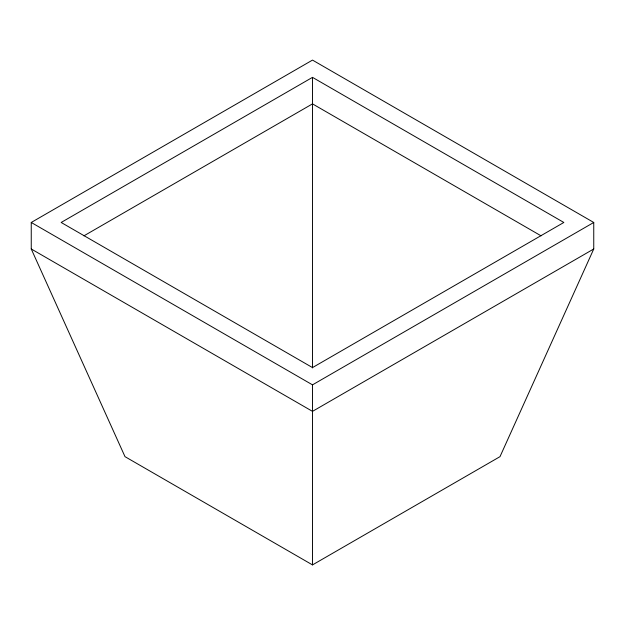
<?xml version="1.0" encoding="UTF-8"?>
<svg xmlns="http://www.w3.org/2000/svg" width="625" height="625" viewBox="0 0 625 625"><rect width="100%" height="100%" fill="white"/><g stroke="black" fill="none" stroke-linecap="round" stroke-linejoin="round"><path stroke-width="0.94" d="M593.75 248.984L500 456.656L312.5 564.906L125 456.656L31.25 248.984L31.25 222.469L312.5 60.094L593.75 222.469L593.75 248.984L312.5 411.359L31.25 248.984M312.5 77.359L61.156 222.469L312.5 367.586L563.844 222.469L312.5 77.359L312.5 367.969M83.93 235.836L312.5 103.875L541.07 235.836M31.25 222.469L312.5 384.852L593.75 222.469M312.5 384.852L312.5 564.906"/></g></svg>
